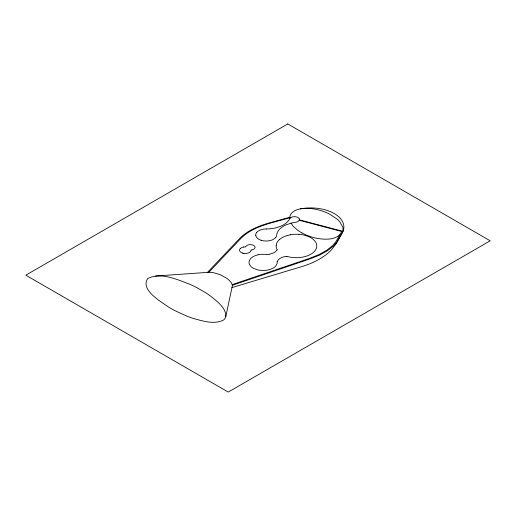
<?xml version="1.0" encoding="UTF-8"?>
<svg xmlns="http://www.w3.org/2000/svg" width="516" height="516" viewBox="0 0 516 516"><rect width="100%" height="100%" fill="white"/><g stroke="black" fill="none" stroke-linecap="round" stroke-linejoin="round"><path stroke-width="0.77" d="M290.398 217.913L289.792 217.752L289.76 218.668A4.992 2.883 0 0 1 290.347 217.958L290.424 217.894A4.954 2.857 0 0 1 296.635 216.965A4.876 2.819 0 0 1 297.222 217.172A4.818 2.78 0 0 1 298.616 218.023A4.979 2.877 0 0 1 299.132 218.661M207.49 272.377L239.811 238.308C248.048 230.001 259.393 225.75 270.429 222.59L289.74 217.281C290.024 213.772 293.127 211.328 296.165 210.077A14.235 8.217 0 0 1 300.447 208.857L303.318 208.406A33.366 19.266 0 0 1 312.844 207.961A33.056 19.086 0 0 1 323.996 209.515A32.959 19.027 0 0 1 331.195 211.986A33.037 19.073 0 0 1 336.883 215.275L338.457 216.539A33.037 19.073 0 0 1 342.876 222.351A33.159 19.144 0 0 1 343.514 229.93L342.43 232.722L336.593 243.126M225.795 316.618C226.156 308.007 217.81 302.144 211.928 297.126A117.048 67.577 0 0 0 205.484 292.643L197.054 287.767A117.074 67.59 0 0 0 189.282 284.045C176.498 279.324 161.056 272.048 147.776 278.492C139.9 289.715 160.779 301.421 168.048 306.775A130.303 75.233 0 0 0 174.756 310.561L186.463 315.94A79.477 45.885 0 0 0 193.081 318.346C202.504 320.991 213.179 324.512 222.706 320.507A9.533 5.502 0 0 0 224.589 319.069L225.64 317.282L232.29 285.999A9.262 5.347 0 0 0 232.194 284.503L230.955 282.181L228.472 279.659A33.688 19.447 0 0 0 226.55 278.195L221.558 275.357A31.998 18.473 0 0 0 218.429 274.086L213.205 272.629L209.619 272.248L155.529 276.021M299.306 219.835L342.947 231.329L342.94 227.427L339.947 222.015A42.46 24.51 0 0 0 336.832 218.842L328.892 213.747A44.441 25.658 0 0 0 323.087 211.315C315.869 208.832 308.033 207.555 300.447 208.857M245.758 246.719L245.9 246.442A4.721 2.728 0 0 1 248.68 244.803L248.996 244.739A4.683 2.703 0 0 1 251.105 244.655A4.721 2.728 0 0 1 252.505 244.919A4.683 2.703 0 0 1 254.169 245.758A4.741 2.741 0 0 1 255.097 247.377L254.478 248.699A5.341 3.083 0 0 1 253.408 249.441L251.266 250.041M277.176 249.886L275.041 252.124A12.203 7.043 0 0 1 273.925 252.775L269.139 254.311M289.702 218.778L289.573 219.029A22.975 13.261 0 0 1 288.483 220.7L287.541 221.764A24.626 14.216 0 0 1 280.42 226.331L277.215 227.453A24.323 14.042 0 0 1 272.609 228.478L269.32 228.846A21.782 12.578 0 0 1 266.353 228.936M336.677 242.984L331.111 250.279A72.511 41.861 0 0 1 301.338 266.746L231.961 287.56M342.947 231.329L336.761 242.12L333.652 245.835L327.666 250.608L319.733 255.02L310.051 258.877L232.342 285.258M256.594 232.581L256.807 232.31A10.397 5.999 0 0 1 266.314 228.949M275.654 237.508A10.423 6.018 0 0 0 276.608 235.219L277.215 232.735A23.691 13.68 0 0 1 278.305 230.775L278.963 229.923A24.639 14.229 0 0 1 280.652 228.22L281.794 227.311A24.787 14.313 0 0 1 285.632 225.066L291.018 223.151A23.31 13.455 0 0 1 293.952 222.525L295.384 222.312A4.979 2.877 0 0 0 297.351 221.803A4.921 2.844 0 0 0 298.687 220.919L298.893 220.693A4.921 2.844 0 0 0 299.177 218.778M208.87 272.28L240.843 238.463C248.964 230.239 260.167 226.04 271.061 222.912L289.792 217.752M339.838 234.78C333.8 240.146 324.796 239.585 317.334 238.405A33.521 19.35 0 0 1 312.251 237.212L306.569 235.232L301.944 232.968M240.417 248.448L240.295 248.57A5.715 3.296 0 0 0 239.676 250.853A5.65 3.264 0 0 0 242.475 253.04M243.862 253.362L244.197 253.401A5.65 3.257 0 0 0 246.848 253.337A6.65 3.838 0 0 0 247.138 253.285A5.631 3.251 0 0 0 250.034 251.969L250.176 251.853A5.715 3.296 0 0 0 250.976 250.189L251.163 250.073M232.232 284.6L309.278 258.49L318.843 254.691L326.673 250.337L332.601 245.629L335.677 241.965L341.721 231.484L299.177 220.235M291.018 223.151L293.223 226.272L297.726 230.278A48.446 27.967 0 0 0 301.95 232.968M258.065 254.814L257.091 255.052A14.145 8.166 0 0 0 252.079 257.355L251.447 257.845A14.08 8.127 0 0 0 249.112 261.548A14.029 8.101 0 0 0 249.48 264.444L251.066 266.617A14.571 8.411 0 0 0 253.666 268.443L258.084 270.016L262.663 270.532A14.745 8.514 0 0 0 267.333 270.158L270.758 269.249L273.609 267.823A14.745 8.514 0 0 0 276.125 265.521L277.124 263.437L277.182 261.831M243.61 247.022L243.268 247.087A5.65 3.264 0 0 0 240.411 248.499M290.721 234.754L289.212 235.051A20.298 11.72 0 0 0 282.568 237.412A20.472 11.823 0 0 0 279.324 239.708M269.017 254.33L266.733 254.498M286.825 256.342C283.387 256.471 278.485 258.355 277.253 261.431A3.87 2.232 0 0 0 277.182 261.767M266.301 254.478L265.037 254.343A14.08 8.127 0 0 0 258.052 254.82M289.74 217.281L290.869 217.578M277.208 249.757L277.053 249.48A20.182 11.649 0 0 1 276.189 245.532M255.788 235.599L255.743 235.296A10.462 6.037 0 0 1 256.568 232.574M243.842 253.362A5.715 3.296 0 0 1 242.456 253.046M286.941 256.342A20.182 11.649 0 0 0 291.153 257.291L292.83 257.51A20.176 11.649 0 0 0 302.124 257.213L303.266 257A20.195 11.655 0 0 0 311.4 253.885L312.535 253.111A20.195 11.662 0 0 0 316.127 248.854A20.298 11.72 0 0 0 316.637 247.254A20.111 11.61 0 0 0 315.947 242.675A20.195 11.662 0 0 0 313.231 239.405L312.864 239.056A20.163 11.642 0 0 0 305.795 235.573L304.098 235.122A20.253 11.694 0 0 0 298.996 234.361M276.189 245.455A20.298 11.72 0 0 1 279.356 239.643M290.682 234.722A20.298 11.72 0 0 1 298.983 234.322M275.563 237.618A10.423 6.018 0 0 1 272.693 239.682A10.462 6.037 0 0 1 268.127 240.914A10.352 5.979 0 0 1 264.514 240.94A10.462 6.037 0 0 1 261.122 240.269M261.193 240.282A10.352 5.979 0 0 1 255.865 235.638M243.591 247.074A5.65 3.264 0 0 1 245.455 246.932M287.767 123.943L25.8 275.189L228.233 392.057L490.2 240.811L287.767 123.943"/></g></svg>
